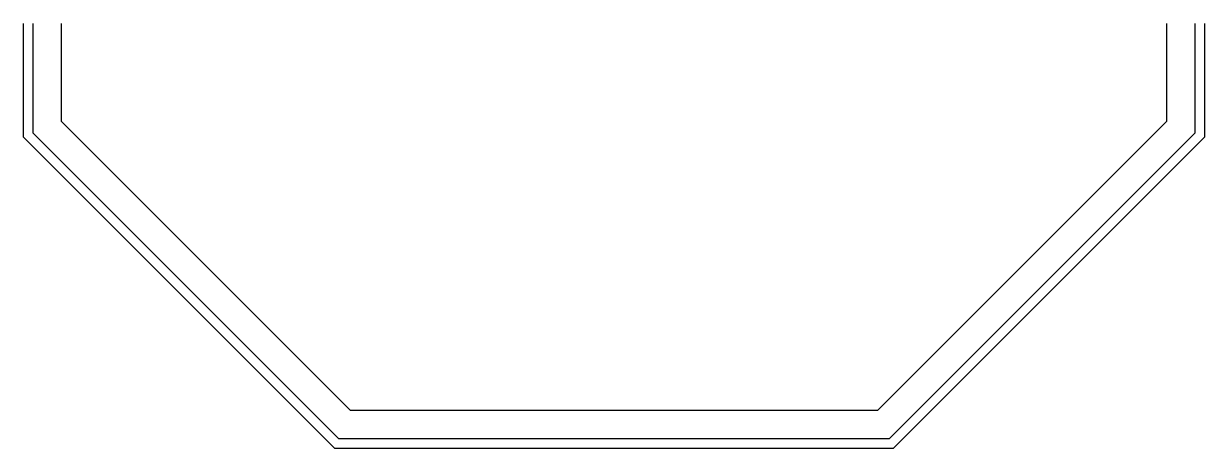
# Model space of a CAD drawing. Header units: metres. Extents: x 245 to 370, y 115 to 160.
import ezdxf

# ---------------------------------------------------------------- set-up
doc = ezdxf.new("R2010")
doc.units = ezdxf.units.M

msp = doc.modelspace()

# ---------------------------------------------------------------- linework, layer by layer
at = {"layer": 'FP-Balcony'}
for points in [[(370, 159.5), (370, 147.5), (337.05, 114.56), (277.94, 114.56), (244.99, 147.5), (244.99, 159.5)], [(369, 159.5), (369, 147.92), (336.64, 115.56), (278.35, 115.56), (245.99, 147.92), (245.99, 159.5)], [(366, 159.5), (366, 149.16), (335.39, 118.56), (279.6, 118.56), (248.99, 149.16), (248.99, 159.5)]]:
    msp.add_lwpolyline(points, dxfattribs=at)

doc.saveas('drawing.dxf')
